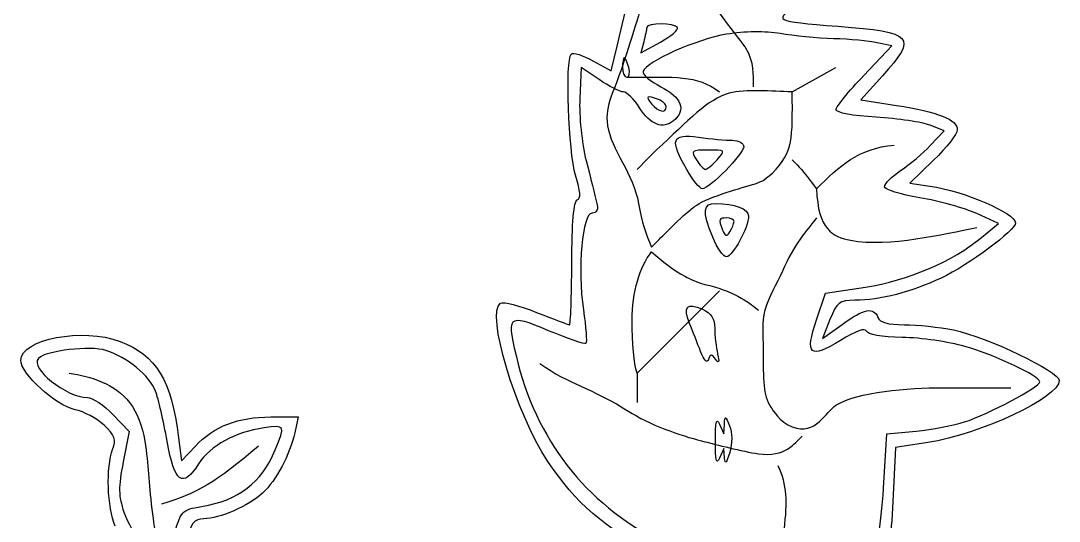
# Model space of a CAD drawing. Extents: x 256 to 402, y -1 to 112.
# Drawn here: x 368.67 to 401.45, y 72.28 to 88.07 of the extents above; entities that cross this region are included whole.
import ezdxf

# ---------------------------------------------------------------- set-up
doc = ezdxf.new("R2010")
doc.units = 0
doc.layers.add('Layer_1', color=7, linetype='CONTINUOUS')

msp = doc.modelspace()

# ---------------------------------------------------------------- linework, layer by layer
at = {"layer": 'Layer_1', "color": 7}
for points in [[(389.40304, 87.858098)], [(387.86102, 86.597932)], [(389.04179, 85.356405)], [(390.64978, 83.6882)], [(389.69264, 83.375146)], [(391.18343, 81.735636)], [(390.51325, 81.241024)], [(390.12791, 77.639082)], [(390.59464, 74.805952)]]:
    msp.add_lwpolyline(points, close=True, dxfattribs=at)
for points in [[(386.73164, 86.813657), (387.30873, 86.497553), (387.49332, 87.275217)], [(388.33362, 87.40533), (388.24222, 87.064192), (388.85913, 87.402104)], [(395.28176, 86.350156), (396.16233, 87.278714), (395.7029, 87.379592)], [(386.92738, 86.217609), (386.36123, 86.603074), (386.31633, 85.620537)], [(395.86638, 86.33435), (395.18644, 85.578101), (396.30809, 85.403724)], [(397.38278, 84.142689), (397.81764, 84.596595), (397.37284, 84.775675)], [(397.48122, 83.675173), (396.73156, 82.952596), (397.36636, 82.856806)], [(398.99546, 81.233606), (399.53146, 81.676883), (398.84232, 81.98805)], [(393.78671, 78.631889), (394.07203, 79.471602), (395.33081, 79.666938)], [(394.21253, 78.645779), (393.97628, 78.044342), (394.59513, 78.492637)], [(371.58196, 75.649929), (372.09984, 75.115597), (371.90802, 74.150487)], [(376.56849, 75.571715), (377.42786, 75.571715), (377.32043, 75.074002)], [(390.72635, 75.341948), (390.85796, 75.035664), (390.87846, 75.341948)], [(395.9022, 73.324945), (396.00919, 75.035617), (396.92804, 75.124757)], [(373.65597, 74.91556), (373.74847, 74.182836), (374.18487, 74.65001)], [(397.29696, 74.762149), (396.27671, 74.60423), (396.19981, 72.90574)], [(390.88246, 74.269954), (390.85786, 74.576238), (390.72625, 74.269954)]]:
    msp.add_lwpolyline(points, dxfattribs=at)
at = {"layer": 'Layer_1', "color": 3}
for points in [[(393.0233, 85.832208), (394.40158, 86.597919)], [(388.74145, 83.995266), (388.45354, 83.711953), (388.12275, 83.381931)], [(392.10445, 83.035523), (392.40155, 83.263705)], [(390.72617, 79.553377), (389.9574, 78.783837), (389.34789, 78.175097), (388.12275, 76.949959)], [(388.1227, 76.949959), (388.1227, 76.031105)]]:
    msp.add_lwpolyline(points, dxfattribs=at)
at = {"layer": 'Layer_1', "color": 7}
for points in [[(387.49332, 87.275217), (388.15723, 90.072138), (388.1687, 90.214566), (387.81553, 91.275811)], [(393.27978, 88.588326), (392.38616, 88.077963), (392.41719, 88.059943), (394.46399, 87.900468)], [(388.42712, 87.861327), (388.42512, 87.798157), (388.38392, 87.592957), (388.33362, 87.40533)], [(389.40297, 87.858127), (389.30907, 88.010159), (388.42989, 88.013067), (388.42712, 87.861327)], [(388.85913, 87.402104), (389.19841, 87.587954), (389.44318, 87.793152), (389.40304, 87.858098)], [(394.46399, 87.900468), (396.85938, 87.713835), (396.98277, 87.576045), (395.86638, 86.33435)], [(390.95085, 87.649635), (390.00909, 87.493967), (388.41489, 86.786314), (388.31224, 86.47838)], [(392.64006, 87.668625), (392.17478, 87.749845), (391.512, 87.742385), (390.95085, 87.649635)], [(394.32462, 87.50772), (393.81925, 87.52271), (393.0612, 87.59511), (392.64006, 87.668625)], [(395.7029, 87.379592), (395.45022, 87.435072), (394.82999, 87.492734), (394.32462, 87.50772)], [(386.18431, 83.197672), (385.9566, 83.939745), (385.85231, 86.827527), (386.04621, 87.021423)], [(386.04621, 87.021423), (386.10581, 87.081013), (386.41424, 86.987513), (386.73164, 86.813657)], [(387.72222, 86.904217), (387.68992, 86.904217), (387.66352, 86.766389), (387.66352, 86.597932)], [(387.86101, 86.597932), (387.81701, 86.766389), (387.7545, 86.904217), (387.72222, 86.904217)], [(387.66352, 86.597932), (387.66352, 86.429476), (387.72602, 86.291648), (387.80232, 86.291648)], [(387.80232, 86.291648), (387.87862, 86.291648), (387.90508, 86.429476), (387.86102, 86.597932)], [(387.69309, 85.826245), (387.58335, 85.829445), (387.23878, 86.005604), (386.92738, 86.217609)], [(388.31224, 86.47838), (388.28104, 86.38468), (388.53563, 86.165091), (388.87806, 85.990398)], [(394.40119, 85.26322), (394.40119, 85.35033), (394.79745, 85.839448), (395.28176, 86.350156)], [(388.87806, 85.990398), (389.5323, 85.656629), (389.68245, 85.254822), (389.27828, 84.919396)], [(386.31633, 85.620537), (386.29123, 85.070686), (386.37933, 84.209673), (386.51637, 83.665364)], [(388.20099, 85.330236), (388.0314, 85.599797), (387.80285, 85.823), (387.69309, 85.826245)], [(388.79955, 85.586123), (388.42491, 85.729882), (388.37542, 85.698713), (388.58236, 85.449365)], [(389.04179, 85.35641), (389.04179, 85.43163), (388.93278, 85.534998), (388.79955, 85.586123)], [(389.27828, 84.919396), (388.93844, 84.637345), (388.54171, 84.788642), (388.20099, 85.330236)], [(388.58236, 85.449365), (388.79365, 85.194785), (389.04179, 85.144579), (389.04179, 85.356405)], [(395.66462, 85.029799), (394.94496, 85.072549), (394.40119, 85.173007), (394.40119, 85.26322)], [(396.30809, 85.403724), (397.62353, 85.199217), (398.23088, 84.955149), (398.23088, 84.631034)], [(397.37284, 84.775675), (397.1282, 84.874165), (396.3595, 84.988524), (395.66462, 85.029799)], [(398.23088, 84.631034), (398.23088, 84.502727), (397.89354, 84.072589), (397.48122, 83.675173)], [(389.69264, 83.37515), (389.14695, 84.330811), (389.21252, 84.51412), (390.05859, 84.398155)], [(390.05859, 84.398155), (390.44936, 84.344595), (390.93176, 84.300765), (391.13058, 84.300765)], [(391.13058, 84.300765), (391.32939, 84.300765), (391.49206, 84.211375), (391.49206, 84.102132)], [(390.36593, 83.994484), (389.84324, 83.994484), (389.81797, 83.973554), (389.99618, 83.6882)], [(391.49206, 84.102132), (391.49206, 83.874792), (390.40549, 82.768741), (390.18389, 82.770522)], [(390.64978, 83.6882), (390.92217, 83.989189), (390.91726, 83.994484), (390.36593, 83.994484)], [(396.44131, 83.343898), (396.71994, 83.533584), (397.1436, 83.89304), (397.38278, 84.142689)], [(386.51637, 83.665364), (386.6511, 83.130415), (386.79996, 82.537672), (386.84716, 82.348158)], [(389.99618, 83.6882), (390.10138, 83.519743), (390.22911, 83.381915), (390.28003, 83.381915)], [(390.28003, 83.381915), (390.33093, 83.381915), (390.49733, 83.519743), (390.64978, 83.6882)], [(390.18389, 82.770522), (390.10319, 82.771134), (389.88215, 83.043251), (389.69264, 83.375146)], [(395.93366, 82.837449), (395.93366, 82.926309), (396.16268, 83.154211), (396.44131, 83.343898)], [(386.23711, 82.421219), (386.35481, 82.460459), (386.33896, 82.693673), (386.18431, 83.197672)], [(397.0429, 82.487549), (396.43224, 82.591133), (395.93309, 82.748588), (395.93366, 82.837449)], [(397.36636, 82.856806), (398.45532, 82.692488), (400.06859, 82.000144), (400.06859, 81.697121)], [(386.06279, 80.424165), (386.06679, 81.693164), (386.12709, 82.384552), (386.23711, 82.421219)], [(386.84716, 82.348158), (386.90726, 82.106806), (386.86476, 82.003588), (386.70519, 82.003588)], [(390.51327, 81.241024), (390.17822, 82.078387), (390.19957, 82.310329), (390.61147, 82.307829)], [(390.61147, 82.307829), (391.19173, 82.304329), (391.64518, 82.131723), (391.64518, 81.914399)], [(398.84232, 81.98805), (398.46329, 82.159191), (397.65355, 82.383966), (397.0429, 82.487549)], [(386.70519, 82.003588), (386.39444, 82.003588), (386.23796, 80.257984), (386.43113, 78.946476)], [(390.95606, 81.850493), (390.69673, 81.850493), (390.6875, 81.823653), (390.82424, 81.467322)], [(391.64518, 81.914399), (391.64518, 81.558394), (391.13787, 80.625355), (390.94431, 80.625355)], [(391.18343, 81.735636), (391.18543, 81.798806), (391.08241, 81.850493), (390.95606, 81.850493)], [(391.05161, 81.416512), (391.12281, 81.52886), (391.18215, 81.672466), (391.18343, 81.735636)], [(400.06859, 81.697121), (400.06859, 81.459422), (398.60249, 80.37236), (397.71684, 79.953381)], [(390.82424, 81.467322), (390.90234, 81.263843), (390.94831, 81.253565), (391.05161, 81.416512)], [(390.94431, 80.625355), (390.84272, 80.625355), (390.64873, 80.902406), (390.51325, 81.241024)], [(395.33081, 79.666938), (396.67696, 79.875828), (398.07783, 80.474715), (398.99546, 81.233606)], [(385.99219, 78.482341), (386.02769, 78.482801), (386.05949, 79.35663), (386.06279, 80.424165)], [(397.71684, 79.953381), (396.77846, 79.509455), (395.79961, 79.256396), (394.99984, 79.250962)], [(385.30973, 74.165375), (384.2859, 75.705455), (383.34012, 78.864051), (383.81495, 79.157513)], [(383.81495, 79.157513), (383.90635, 79.213993), (384.41908, 79.085003), (384.95438, 78.870851)], [(389.78278, 78.524559), (389.57072, 79.057096), (389.69598, 79.1939), (390.18971, 78.968951)], [(394.99984, 79.250962), (394.50211, 79.247562), (394.42592, 79.189022), (394.21253, 78.645779)], [(394.59513, 78.492637), (395.28542, 78.992682), (395.59429, 79.052422), (395.72523, 78.71122)], [(385.33052, 78.292839), (384.01459, 78.847612), (383.97119, 78.79954), (384.37502, 77.234447)], [(384.95438, 78.870851), (385.48967, 78.656703), (385.95668, 78.481873), (385.99219, 78.482341)], [(386.43113, 78.946476), (386.51133, 78.402144), (386.54694, 77.926803), (386.51033, 77.890159)], [(390.18971, 78.968951), (390.46363, 78.844143), (390.5738, 78.672942), (390.57531, 78.369791)], [(395.72523, 78.71122), (395.78683, 78.550779), (396.03707, 78.481507), (396.55517, 78.481507)], [(368.67442, 77.361128), (368.67442, 78.026655), (370.64395, 78.40034), (371.8082, 77.95571)], [(390.12793, 77.639082), (390.03143, 77.891766), (389.87609, 78.290232), (389.78278, 78.524559)], [(390.57531, 78.369791), (390.57731, 78.136358), (390.61691, 77.773081), (390.66511, 77.562511)], [(394.54074, 77.984223), (393.58026, 77.38716), (393.41269, 77.531098), (393.78671, 78.631889)], [(395.36147, 78.280457), (395.32407, 78.392751), (395.02332, 78.284257), (394.54074, 77.984223)], [(396.55517, 78.481507), (396.96315, 78.481507), (397.66214, 78.406387), (398.10849, 78.314568)], [(386.51033, 77.890159), (386.47373, 77.853519), (385.94277, 78.034722), (385.33052, 78.292839)], [(396.49234, 78.081133), (395.83482, 78.094683), (395.39772, 78.171723), (395.36147, 78.280457)], [(398.46468, 77.79725), (397.96938, 77.941239), (397.08183, 78.068986), (396.49234, 78.081133)], [(398.10849, 78.314568), (399.17122, 78.095956), (401.44687, 77.007579), (401.44687, 76.717916)], [(371.36078, 77.668311), (370.86244, 77.827837), (369.4812, 77.665411), (369.23402, 77.418227)], [(371.8082, 77.95571), (372.95229, 77.518779), (373.42566, 76.739951), (373.65597, 74.91556)], [(400.83317, 76.676381), (400.83317, 76.857353), (399.45613, 77.50903), (398.46468, 77.79725)], [(370.38895, 75.799266), (369.77991, 75.927709), (368.67442, 76.934722), (368.67442, 77.361128)], [(369.23402, 77.418227), (368.9358, 77.120018), (370.10834, 76.184261), (370.78022, 76.184261)], [(372.9266, 76.385012), (372.74241, 76.872114), (372.03381, 77.452865), (371.36078, 77.668311)], [(390.38026, 77.388411), (390.33266, 77.259084), (390.23664, 77.354461), (390.12791, 77.639082)], [(390.60501, 77.388411), (390.48015, 77.564658), (390.44515, 77.564658), (390.38026, 77.388411)], [(390.66511, 77.562511), (390.72731, 77.291084), (390.70981, 77.240413), (390.60501, 77.388411)], [(384.37502, 77.234447), (385.0345, 74.678645), (386.67444, 72.679426), (389.03266, 71.556423)], [(401.44687, 76.717916), (401.44687, 76.190444), (398.96356, 75.020117), (397.29696, 74.762149)], [(373.2936, 74.806979), (373.18127, 75.438141), (373.01613, 76.148255), (372.9266, 76.385012)], [(398.45946, 75.410908), (399.20859, 75.651833), (400.83317, 76.517935), (400.83317, 76.676381)], [(370.78022, 76.184261), (370.93633, 76.184261), (371.29712, 75.943812), (371.58196, 75.649929)], [(371.3053, 75.30752), (371.07959, 75.519299), (370.66724, 75.740585), (370.38895, 75.799266)], [(374.18487, 74.65001), (374.77081, 75.27725), (375.53233, 75.571715), (376.56849, 75.571715)], [(390.59474, 74.805951), (390.59474, 75.411121), (390.63174, 75.562011), (390.72635, 75.341948)], [(390.87846, 75.341948), (390.89686, 75.618125), (390.91306, 75.612906), (391.0429, 75.288858)], [(396.92804, 75.124757), (397.43341, 75.173787), (398.12255, 75.302552), (398.45946, 75.410908)], [(371.57329, 74.54798), (371.69151, 74.858877), (371.64599, 74.987849), (371.3053, 75.30752)], [(376.35268, 75.226483), (375.4622, 75.107046), (374.65577, 74.663884), (374.28728, 74.091492)], [(377.32043, 75.074002), (377.17208, 74.386683), (376.73727, 73.569258), (376.30606, 73.167034)], [(376.70653, 74.535153), (377.02897, 75.306872), (377.02403, 75.316529), (376.35268, 75.226483)], [(391.0429, 75.288858), (391.131, 75.06892), (391.1326, 74.742114), (391.0469, 74.446576)], [(374.28728, 74.091492), (373.77988, 73.303297), (373.52909, 73.483873), (373.2936, 74.806979)], [(390.72625, 74.269954), (390.63165, 74.049891), (390.59464, 74.200784), (390.59464, 74.805952)], [(371.65279, 72.121155), (371.40159, 72.72235), (371.36015, 73.987383), (371.57329, 74.54798)], [(374.38277, 72.743943), (375.55507, 72.9387), (376.26963, 73.489499), (376.70653, 74.535153)], [(391.0469, 74.446576), (390.9494, 74.110067), (390.89958, 74.056522), (390.88246, 74.269954)], [(371.90802, 74.150487), (371.74903, 73.350575), (371.75276, 73.079192), (371.92992, 72.565024)], [(388.69776, 71.243202), (387.09866, 72.064498), (386.17916, 72.857559), (385.30973, 74.165375)], [(376.30606, 73.167034), (375.8701, 72.760382), (374.94443, 72.355728), (374.45013, 72.355728)], [(395.40449, 70.450304), (395.67812, 71.265434), (395.82728, 72.126956), (395.9022, 73.324945)], [(396.19981, 72.90574), (396.14981, 71.801095), (396.01898, 70.906311), (395.82573, 70.346513)], [(371.92992, 72.565024), (372.14642, 71.936634), (372.9024, 70.824283), (373.11299, 70.824283)], [(373.48201, 71.73041), (373.73205, 72.621499), (373.747, 72.638321), (374.38277, 72.743943)], [(374.45013, 72.355728), (374.14961, 72.355728), (374.04787, 72.22105), (373.83265, 71.538272)]]:
    msp.add_open_spline(points, degree=3, dxfattribs=at)
at = {"layer": 'Layer_1', "color": 3}
for points in [[(390.97579, 87.975432), (390.56537, 88.504385), (390.47808, 88.762889), (390.41989, 88.895051)], [(388.28355, 88.741908), (388.20395, 88.247565), (388.05537, 87.892275), (387.89457, 87.363628)], [(391.55926, 87.210486), (391.51336, 87.288286), (391.30352, 87.553831), (390.97579, 87.975432)], [(387.89457, 87.363628), (387.37542, 85.649354), (387.0921, 85.491311), (387.19471, 84.76021)], [(391.79817, 85.985348), (391.79317, 86.389644), (391.82727, 86.753816), (391.55926, 87.210486)], [(387.81647, 86.291635), (389.36933, 86.295735), (389.9773, 86.372495), (390.72617, 85.832208)], [(393.0233, 85.832206), (392.35713, 85.835906), (391.57151, 85.932667), (391.03245, 85.787336)], [(391.03245, 85.787336), (390.3571, 85.605097), (389.74606, 84.93265), (388.74145, 83.995266)], [(392.40155, 83.263705), (393.06925, 83.954223), (393.0233, 84.342132), (393.0233, 85.832206)], [(387.19471, 84.76021), (387.29732, 84.026353), (388.01862, 83.225725), (388.16869, 82.309935)], [(393.78901, 82.769363), (394.51338, 83.490817), (395.10297, 84.05392), (396.23929, 84.147644)], [(393.0233, 83.688217), (393.26067, 83.429253), (393.2913, 83.4291), (393.78901, 82.769363)], [(390.41989, 82.464149), (391.09524, 82.743174), (391.90843, 82.90964), (392.10445, 83.035523)], [(393.78901, 82.769363), (393.83031, 81.490013), (394.29745, 81.250499), (394.86101, 81.147128)], [(388.16869, 82.309935), (388.26819, 81.697519), (388.40453, 81.346058), (388.58218, 80.931655)], [(389.80732, 82.11039), (389.88392, 82.17349), (390.06, 82.315907), (390.41989, 82.464149)], [(389.06611, 81.415584), (389.28204, 81.629983), (389.49337, 81.852346), (389.80732, 82.11039)], [(393.78901, 81.85051), (393.47967, 81.465511), (393.06925, 81.003021), (392.70936, 80.165946)], [(388.58218, 80.931655), (388.74145, 81.091688), (388.89306, 81.243912), (389.06611, 81.415584)], [(394.86101, 81.147128), (396.0984, 80.920171), (397.79521, 81.349888), (398.84271, 81.544226)], [(387.96961, 78.634523), (387.96961, 79.492732), (388.20392, 80.33088), (388.58218, 80.778514)], [(388.58218, 80.778514), (388.94206, 80.473149), (389.22384, 80.228581), (389.65417, 79.999786)], [(389.65417, 79.999786), (389.76291, 79.942206), (389.9773, 79.821682), (390.41989, 79.714789)], [(392.70936, 80.165946), (392.53325, 79.755984), (392.27137, 79.365471), (392.15805, 78.940808)], [(390.41989, 79.714789), (391.21469, 79.522748), (391.75069, 79.117687), (391.95131, 78.940808)], [(392.15805, 78.940808), (392.04932, 78.540494), (392.10295, 78.202815), (392.10445, 77.71567)], [(388.12275, 76.949959), (388.02325, 77.288556), (387.96961, 77.864524), (387.96961, 78.634523)], [(392.10445, 77.71567), (392.10745, 76.691302), (392.09065, 76.279043), (392.34948, 75.878729)], [(385.05989, 77.256243), (386.05684, 76.546735), (386.52852, 76.584715), (387.96959, 75.681175)], [(370.20509, 76.949959), (370.88045, 76.858529), (371.66454, 76.604317), (372.10865, 76.024367)], [(394.40158, 75.939373), (395.08307, 76.372306), (396.67575, 76.490532), (397.77071, 76.490532)], [(397.77071, 76.490532), (398.73857, 76.490532), (399.32357, 76.490532), (399.9147, 76.490532)], [(372.10865, 76.024367), (372.36287, 75.692508), (372.50529, 75.293266), (372.58798, 74.805968)], [(392.34948, 75.878729), (392.40458, 75.794039), (392.60829, 75.414708), (393.0233, 75.253296)], [(393.0233, 75.253296), (393.75532, 74.96937), (394.08458, 75.737532), (394.40158, 75.939373)], [(387.96959, 75.681175), (388.64801, 75.256053), (389.69703, 74.929094), (390.26672, 74.786518)], [(372.58798, 74.805968), (372.71816, 74.037347), (372.69978, 73.538716), (372.81004, 72.661976)], [(390.26672, 74.786518), (390.58832, 74.706118), (391.44745, 74.478703), (391.95129, 74.409023)], [(391.95129, 74.409023), (392.81807, 74.289266), (393.08301, 74.741495), (393.32957, 74.95911)], [(376.17761, 74.652831), (374.85446, 73.507787), (374.20207, 73.149434), (373.11476, 72.815125)], [(392.56383, 74.040262), (392.85633, 73.431675), (392.85633, 72.865355), (392.76138, 72.049413)], [(372.81004, 72.661976), (372.91418, 71.833324), (372.99381, 71.449856), (373.04282, 70.977412)]]:
    msp.add_open_spline(points, degree=3, dxfattribs=at)

doc.saveas('drawing.dxf')
